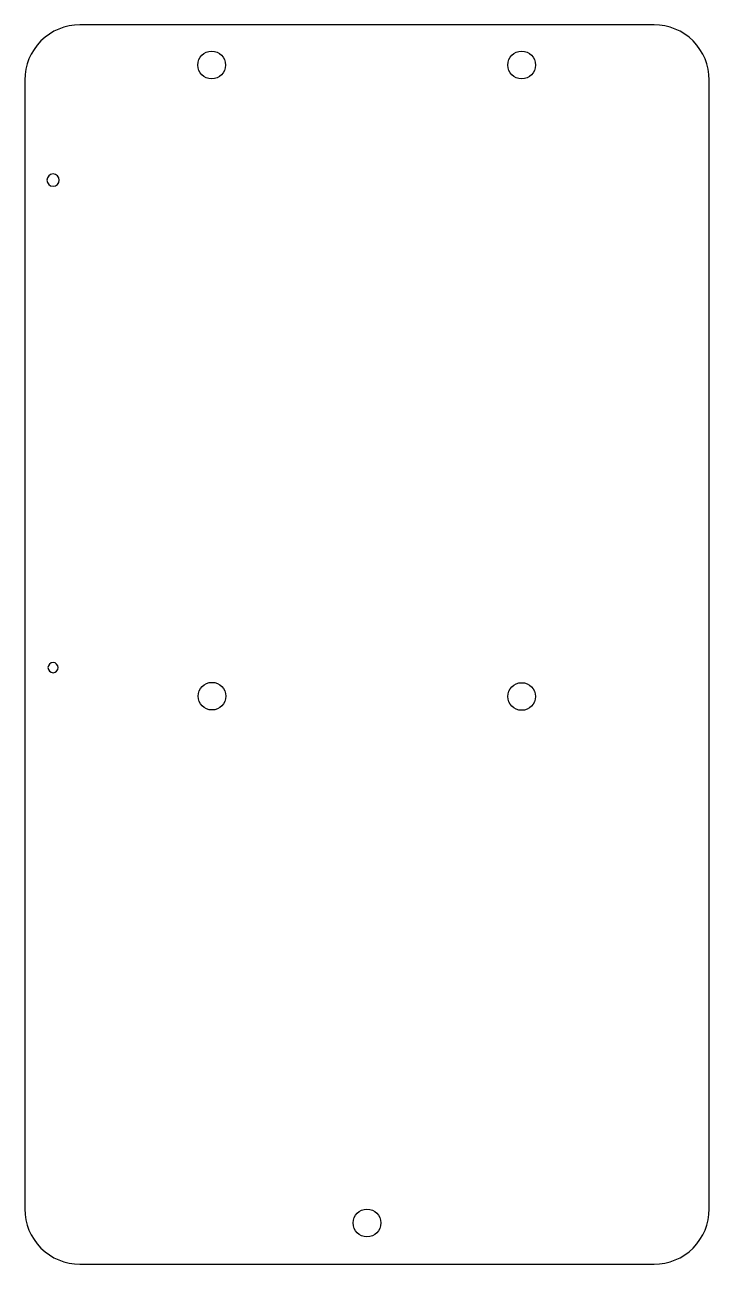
# Model space of a CAD drawing. Header units: millimetres. Extents: x 62 to 125, y 7 to 121.
import ezdxf

# ---------------------------------------------------------------- set-up
doc = ezdxf.new("R2010")
doc.units = ezdxf.units.MM
doc.layers.get('0').update_dxf_attribs({"linetype": 'CONTINUOUS'})

msp = doc.modelspace()

# ---------------------------------------------------------------- linework, layer by layer
for points in [[(120.21, 121.48), (67.38, 121.48, 0.414214), (62.3, 116.4), (62.3, 12.53, 0.414214), (67.38, 7.45), (120.21, 7.45, 0.414214), (125.29, 12.53), (125.29, 116.4, 0.414214)], [(64.9, 106.63, 1), (64.9, 107.76, 1)], [(64.9, 61.87, 1), (64.9, 62.8, 1)]]:
    msp.add_lwpolyline(points, format="xyb", close=True)
for centre in [(79.5, 117.78), (108.03, 117.78), (79.53, 59.71), (108.03, 59.68), (93.79, 11.24)]:
    msp.add_circle(centre, 1.27)

doc.saveas('drawing.dxf')
